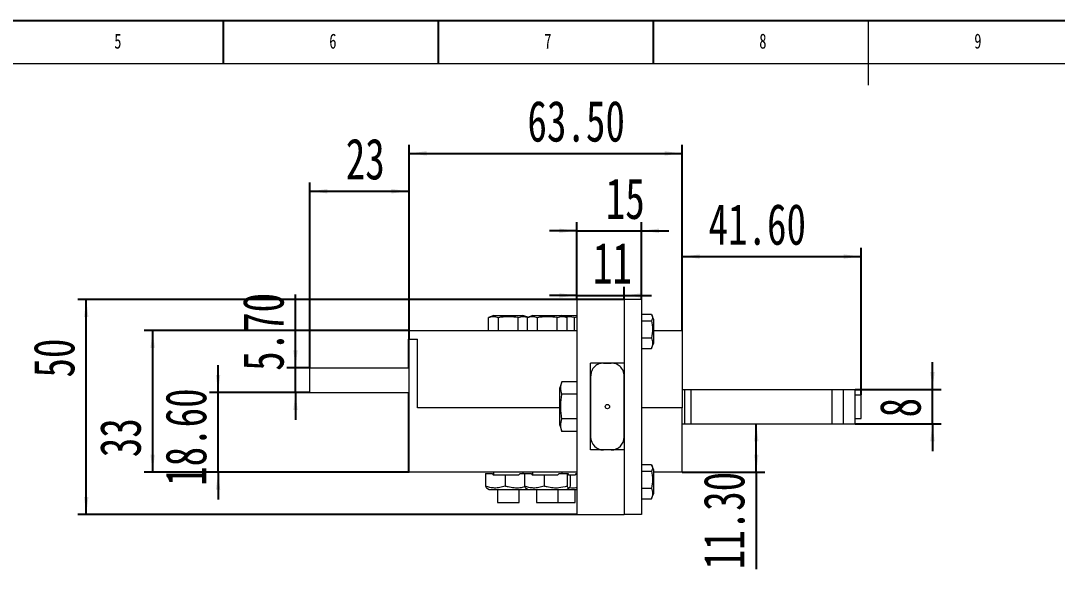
# Model space of a CAD drawing. Header units: millimetres. Extents: x 0 to 841, y 0 to 594.
# Drawn here: x 231 to 472, y 466.4 to 594 of the extents above; entities that cross this region are included whole.
import ezdxf

# ---------------------------------------------------------------- set-up
doc = ezdxf.new("R2010")
doc.units = ezdxf.units.MM
doc.layers.add('10', color=7, linetype='Continuous')
doc.layers.add('5', color=7, linetype='Continuous')
doc.styles.add('SLDTEXTSTYLE4', font='TXT', dxfattribs={"width": 0.7})
doc.dimstyles.new('SLDDIMSTYLE0', dxfattribs={"dimtxt": 10.15752, "dimasz": 4.08, "dimexe": 0, "dimexo": 0.0625, "dimgap": 2.53938, "dimtad": 2, "dimrnd": 1e-09, "dimzin": 12, "dimdsep": 46, "dimtxsty": 'SLDTEXTSTYLE4', "dimsah": 1, "dimcen": 0.09, "dimadec": 0, "dimazin": 3, "dimtfac": 1, "dimtofl": 0, "dimtmove": 0, "dimatfit": 3, "dimfxl": 1, "dimfrac": 2, "dimtolj": 1, "dimtzin": 12, "dimarcsym": 0})
doc.dimstyles.new('SLDDIMSTYLE10', dxfattribs={"dimtxt": 10.15752, "dimasz": 4.08, "dimexe": 0, "dimexo": 0.0625, "dimgap": 2.53938, "dimtad": 2, "dimrnd": 1e-09, "dimzin": 4, "dimdsep": 46, "dimtxsty": 'SLDTEXTSTYLE4', "dimsah": 1, "dimcen": 0.09, "dimadec": 0, "dimazin": 1, "dimtfac": 1, "dimtmove": 0, "dimatfit": 0, "dimfxl": 1, "dimfrac": 2, "dimtolj": 1, "dimtzin": 12, "dimarcsym": 0})
doc.dimstyles.new('SLDDIMSTYLE4', dxfattribs={"dimtxt": 10.15752, "dimasz": 4.08, "dimexe": 0, "dimexo": 0.0625, "dimgap": 2.53938, "dimtad": 2, "dimrnd": 1e-09, "dimzin": 4, "dimdsep": 46, "dimtxsty": 'SLDTEXTSTYLE4', "dimsah": 1, "dimcen": 0.09, "dimadec": 0, "dimazin": 1, "dimtfac": 1, "dimtofl": 0, "dimtmove": 0, "dimatfit": 3, "dimfxl": 1, "dimfrac": 2, "dimtolj": 1, "dimtzin": 12, "dimarcsym": 0})
doc.dimstyles.new('SLDDIMSTYLE7', dxfattribs={"dimtxt": 10.15752, "dimasz": 4.08, "dimexe": 0, "dimexo": 0.0625, "dimgap": 2.53938, "dimtad": 2, "dimrnd": 1e-09, "dimzin": 12, "dimdsep": 46, "dimtxsty": 'SLDTEXTSTYLE4', "dimsah": 1, "dimcen": 0.09, "dimadec": 0, "dimazin": 3, "dimtfac": 1, "dimtmove": 0, "dimatfit": 0, "dimfxl": 1, "dimfrac": 2, "dimtolj": 1, "dimtzin": 12, "dimarcsym": 0})

# ---------------------------------------------------------------- blocks, each defined once
blk = doc.blocks.new('_D_22')
at = {"layer": '10'}
for p, q in [((276.86, 507.52), (276.86, 513.87)), ((298.2, 507.52), (274.86, 507.52)), ((276.86, 488.94), (276.86, 507.52)), ((321.26, 488.94), (274.86, 488.94)), ((276.86, 488.94), (276.86, 482.59))]:
    blk.add_line(p, q, dxfattribs=at)
for points in [[(276.86, 507.52), (277.36, 511.6), (276.35, 511.6)], [(276.86, 488.94), (276.35, 484.86), (277.36, 484.86)]]:
    blk.add_solid(points, dxfattribs=at)
at = {"layer": '10', "insert": (264.58, 485.77), "char_height": 9.525, "attachment_point": 1, "rotation": 90, "style": 'SLDTEXTSTYLE4'}
blk.add_mtext('18.60', dxfattribs=at)
blk = doc.blocks.new('_D_23')
at = {"layer": '10'}
for p, q in [((402.01, 488.94), (402.01, 500.22)), ((384.79, 488.94), (404.01, 488.94)), ((402.01, 488.94), (402.01, 466.36))]:
    blk.add_line(p, q, dxfattribs=at)
for points in [[(402.01, 500.22), (401.5, 496.14), (402.52, 496.14)], [(402.01, 488.94), (402.52, 493.02), (401.5, 493.02)]]:
    blk.add_solid(points, dxfattribs=at)
at = {"layer": '10', "insert": (389.73, 466.36), "char_height": 9.525, "attachment_point": 1, "rotation": 90, "style": 'SLDTEXTSTYLE4'}
blk.add_mtext('11.30', dxfattribs=at)
blk = doc.blocks.new('_D_24')
at = {"layer": '10'}
for p, q in [((298.2, 513.22), (298.2, 556.32)), ((321.26, 521.94), (321.26, 556.32)), ((298.2, 554.32), (321.26, 554.32))]:
    blk.add_line(p, q, dxfattribs=at)
for points in [[(298.2, 554.32), (302.28, 553.81), (302.28, 554.83)], [(321.26, 554.32), (317.18, 554.83), (317.18, 553.81)]]:
    blk.add_solid(points, dxfattribs=at)
at = {"layer": '10', "insert": (306.54, 566.6), "char_height": 9.525, "attachment_point": 1, "style": 'SLDTEXTSTYLE4'}
blk.add_mtext('23', dxfattribs=at)
blk = doc.blocks.new('_D_25')
at = {"layer": '10'}
for p, q in [((321.26, 519.94), (321.26, 565.12)), ((384.79, 521.94), (384.79, 565.12)), ((321.26, 563.12), (384.79, 563.12))]:
    blk.add_line(p, q, dxfattribs=at)
for points in [[(321.26, 563.12), (325.34, 562.62), (325.34, 563.63)], [(384.79, 563.12), (380.71, 563.63), (380.71, 562.62)]]:
    blk.add_solid(points, dxfattribs=at)
at = {"layer": '10', "insert": (348.79, 575.4), "char_height": 9.525, "attachment_point": 1, "style": 'SLDTEXTSTYLE4'}
blk.add_mtext('63.50', dxfattribs=at)
blk = doc.blocks.new('_D_26')
at = {"layer": '10'}
for p, q in [((384.79, 521.94), (384.79, 541.12)), ((426.39, 506.97), (426.39, 541.12)), ((384.79, 539.12), (426.39, 539.12))]:
    blk.add_line(p, q, dxfattribs=at)
for points in [[(384.79, 539.12), (388.87, 538.62), (388.87, 539.63)], [(426.39, 539.12), (422.31, 539.63), (422.31, 538.62)]]:
    blk.add_solid(points, dxfattribs=at)
at = {"layer": '10', "insert": (390.9, 551.4), "char_height": 9.525, "attachment_point": 1, "style": 'SLDTEXTSTYLE4'}
blk.add_mtext('41.60', dxfattribs=at)
blk = doc.blocks.new('_D_27')
at = {"layer": '10'}
for p, q in [((360.3, 529.12), (360.3, 532.08)), ((371.3, 529.12), (371.3, 532.08)), ((360.3, 530.08), (353.95, 530.08)), ((360.3, 530.08), (371.3, 530.08)), ((371.3, 530.08), (377.65, 530.08))]:
    blk.add_line(p, q, dxfattribs=at)
for points in [[(360.3, 530.08), (356.22, 530.59), (356.22, 529.57)], [(371.3, 530.08), (375.38, 529.57), (375.38, 530.59)]]:
    blk.add_solid(points, dxfattribs=at)
at = {"layer": '10', "insert": (364.03, 542.36), "char_height": 9.525, "attachment_point": 1, "style": 'SLDTEXTSTYLE4'}
blk.add_mtext('11', dxfattribs=at)
blk = doc.blocks.new('_D_28')
at = {"layer": '10'}
for p, q in [((360.3, 545.12), (353.95, 545.12)), ((360.3, 529.12), (360.3, 547.12)), ((360.3, 545.12), (375.3, 545.12)), ((375.3, 529.12), (375.3, 547.12)), ((375.3, 545.12), (381.65, 545.12))]:
    blk.add_line(p, q, dxfattribs=at)
for points in [[(360.3, 545.12), (356.22, 545.63), (356.22, 544.62)], [(375.3, 545.12), (379.38, 544.62), (379.38, 545.63)]]:
    blk.add_solid(points, dxfattribs=at)
at = {"layer": '10', "insert": (367, 557.4), "char_height": 9.525, "attachment_point": 1, "style": 'SLDTEXTSTYLE4'}
blk.add_mtext('15', dxfattribs=at)
blk = doc.blocks.new('_D_29')
at = {"layer": '10'}
for p, q in [((442.99, 508.22), (442.99, 514.57)), ((425.04, 508.22), (444.99, 508.22)), ((442.99, 500.22), (442.99, 508.22)), ((425.04, 500.22), (444.99, 500.22)), ((442.99, 500.22), (442.99, 493.87))]:
    blk.add_line(p, q, dxfattribs=at)
for points in [[(442.99, 508.22), (443.5, 512.3), (442.48, 512.3)], [(442.99, 500.22), (442.48, 496.14), (443.5, 496.14)]]:
    blk.add_solid(points, dxfattribs=at)
at = {"layer": '10', "insert": (430.71, 501.7), "char_height": 9.53, "attachment_point": 1, "rotation": 90, "style": 'SLDTEXTSTYLE4'}
blk.add_mtext('8', dxfattribs=at)
blk = doc.blocks.new('_D_30')
at = {"layer": '10'}
for p, q in [((294.86, 513.22), (294.86, 530.31)), ((298.2, 513.22), (292.86, 513.22)), ((294.86, 507.52), (294.86, 513.22)), ((298.2, 507.52), (292.86, 507.52)), ((294.86, 507.52), (294.86, 501.17))]:
    blk.add_line(p, q, dxfattribs=at)
for points in [[(294.86, 513.22), (295.36, 517.3), (294.35, 517.3)], [(294.86, 507.52), (294.35, 503.44), (295.36, 503.44)]]:
    blk.add_solid(points, dxfattribs=at)
at = {"layer": '10', "insert": (282.58, 512.53), "char_height": 9.525, "attachment_point": 1, "rotation": 90, "style": 'SLDTEXTSTYLE4'}
blk.add_mtext('5.70', dxfattribs=at)
blk = doc.blocks.new('_D_31')
at = {"layer": '10'}
for p, q in [((321.26, 521.94), (259.64, 521.94)), ((261.64, 521.94), (261.64, 488.94)), ((321.26, 488.94), (259.64, 488.94))]:
    blk.add_line(p, q, dxfattribs=at)
for points in [[(261.64, 521.94), (261.13, 517.86), (262.14, 517.86)], [(261.64, 488.94), (262.14, 493.02), (261.13, 493.02)]]:
    blk.add_solid(points, dxfattribs=at)
at = {"layer": '10', "insert": (249.36, 492.44), "char_height": 9.525, "attachment_point": 1, "rotation": 90, "style": 'SLDTEXTSTYLE4'}
blk.add_mtext('33', dxfattribs=at)
blk = doc.blocks.new('_D_32')
at = {"layer": '10'}
for p, q in [((371.3, 529.12), (244.2, 529.12)), ((246.2, 479.12), (246.2, 529.12)), ((360.3, 479.12), (244.2, 479.12))]:
    blk.add_line(p, q, dxfattribs=at)
for points in [[(246.2, 529.12), (245.69, 525.04), (246.7, 525.04)], [(246.2, 479.12), (246.7, 483.2), (245.69, 483.2)]]:
    blk.add_solid(points, dxfattribs=at)
at = {"layer": '10', "insert": (233.92, 510.97), "char_height": 9.525, "attachment_point": 1, "rotation": 90, "style": 'SLDTEXTSTYLE4'}
blk.add_mtext('50', dxfattribs=at)

msp = doc.modelspace()

# ---------------------------------------------------------------- linework, layer by layer
at = {"color": 7, "linetype": 'Continuous', "lineweight": 15}
for p, q in [((360.29637, 529.12307), (371.29637, 529.12307)), ((360.29637, 529.12307), (360.29637, 479.12307)), ((375.29637, 529.12307), (371.29637, 529.12307)), ((371.29637, 529.12307), (371.29637, 479.12307)), ((371.29637, 529.12307), (371.29637, 514.35545)), ((375.29637, 529.12307), (375.29637, 479.12307)), ((375.29637, 525.74566), (377.66272, 525.74566)), ((378.09637, 524.58926), (377.75535, 525.52622)), ((341.00635, 525.43556), (339.73755, 524.97375)), ((339.73755, 521.93556), (339.73755, 524.97375)), ((341.00635, 525.43556), (347.70635, 525.43556)), ((342.04695, 521.93556), (342.04695, 524.97375)), ((346.66575, 521.93556), (346.66575, 524.97375)), ((348.88987, 525.00479), (347.70635, 525.43556)), ((350.07339, 525.43556), (348.80459, 524.97375)), ((348.80459, 521.93556), (348.80459, 524.97375)), ((350.07339, 525.43556), (356.77339, 525.43556)), ((351.11399, 521.93556), (351.11399, 524.97375)), ((355.73279, 521.93556), (355.73279, 524.97375)), ((358.04219, 524.97375), (356.77339, 525.43556)), ((356.77339, 525.43556), (360.29637, 525.43556)), ((358.04219, 521.93556), (358.04219, 524.97375)), ((359.7002, 524.97375), (360.29637, 525.0921)), ((359.7002, 521.93556), (359.7002, 524.97375)), ((375.29637, 524.20243), (377.66272, 524.20243)), ((378.09637, 524.58926), (378.09637, 518.88926)), ((321.16249, 521.93556), (321.16249, 519.93556)), ((321.16249, 521.93556), (321.25955, 521.93556)), ((321.25955, 521.93556), (321.25955, 519.93556)), ((321.25955, 521.93556), (360.29637, 521.93556)), ((378.09637, 521.93556), (384.79086, 521.93556)), ((384.79086, 521.93556), (384.79086, 503.93556)), ((321.16249, 519.93556), (321.18179, 519.93556)), ((321.16249, 513.21921), (321.16249, 519.93556)), ((321.18179, 513.53556), (321.18179, 519.93556)), ((321.18179, 519.93556), (321.18179, 513.21921)), ((321.2298, 519.93556), (321.25955, 519.93556)), ((321.2298, 513.53556), (321.2298, 519.93556)), ((321.2298, 519.93556), (321.2298, 507.23556)), ((321.25955, 519.93556), (323.25955, 519.93556)), ((321.25955, 488.93556), (321.25955, 519.93556)), ((323.25955, 503.93556), (323.25955, 519.93556)), ((375.29637, 520.19603), (377.66272, 520.19603)), ((377.75535, 517.9523), (378.09637, 518.88926)), ((375.29637, 517.73286), (377.66272, 517.73286)), ((321.2298, 513.53556), (321.18179, 513.53556)), ((371.29637, 514.35545), (363.49637, 514.35545)), ((363.49637, 494.12307), (363.49637, 514.35545)), ((366.49637, 514.35545), (368.29637, 514.35545)), ((298.19637, 507.52348), (298.19637, 513.21921)), ((298.19637, 513.21921), (321.2298, 513.21921)), ((363.49637, 511.31535), (363.49637, 497.12307)), ((371.29637, 497.12307), (371.29637, 511.31535)), ((356.81448, 509.99271), (356.29637, 508.56921)), ((360.29637, 509.99271), (356.81448, 509.99271)), ((298.19637, 507.52348), (321.2298, 507.52348)), ((321.16249, 488.93556), (321.16249, 507.52348)), ((321.18179, 507.52348), (321.18179, 507.23556)), ((321.18179, 507.23556), (321.2298, 507.23556)), ((356.29637, 499.86921), (356.29637, 508.56921)), ((360.29637, 507.10596), (356.81448, 507.10596)), ((384.79086, 508.21921), (385.31499, 508.21921)), ((385.31499, 508.21921), (385.31499, 500.21921)), ((385.31499, 508.21921), (386.8109, 508.21921)), ((386.8109, 508.21921), (386.8109, 500.21921)), ((386.8109, 508.21921), (419.61248, 508.21921)), ((419.61248, 508.21921), (419.61248, 500.21921)), ((419.61248, 508.21921), (422.2016, 508.21921)), ((422.2016, 508.21921), (422.2016, 500.21921)), ((422.2016, 508.21921), (425.03789, 508.21921)), ((425.03789, 500.21921), (425.03789, 508.21921)), ((425.03789, 506.96921), (426.39483, 506.96921)), ((426.39483, 501.46921), (426.39483, 506.96921)), ((356.29637, 503.93556), (323.25955, 503.93556)), ((384.79086, 503.93556), (375.29637, 503.93556)), ((384.79086, 488.93556), (384.79086, 503.93556)), ((425.03789, 501.46921), (426.39483, 501.46921)), ((356.29637, 499.86921), (356.81448, 498.44571)), ((360.29637, 501.33246), (356.81448, 501.33246)), ((384.79086, 500.21921), (385.31499, 500.21921)), ((385.31499, 500.21921), (386.8109, 500.21921)), ((386.8109, 500.21921), (419.61248, 500.21921)), ((419.61248, 500.21921), (422.2016, 500.21921)), ((422.2016, 500.21921), (425.03789, 500.21921)), ((360.29637, 498.44571), (356.81448, 498.44571)), ((371.29637, 494.12307), (363.49637, 494.12307)), ((368.29637, 494.12307), (366.49637, 494.12307)), ((371.29637, 494.12307), (371.29637, 479.12307)), ((375.29637, 490.74566), (377.66272, 490.74566)), ((378.09637, 489.58926), (377.75535, 490.52622)), ((378.09637, 489.58926), (378.09637, 483.88926)), ((321.25955, 488.93556), (321.16249, 488.93556)), ((360.29637, 488.93556), (321.25955, 488.93556)), ((339.0232, 488.63556), (339.0232, 485.70546)), ((339.0232, 488.63556), (340.61039, 488.63556)), ((340.61039, 488.63556), (340.90644, 488.23556)), ((340.87635, 488.93556), (340.87635, 488.27621)), ((343.60502, 488.23556), (340.90644, 488.23556)), ((343.60502, 488.23556), (343.60502, 485.70546)), ((346.74612, 488.23556), (343.60502, 488.23556)), ((347.09071, 488.63556), (346.74612, 488.23556)), ((347.09071, 488.63556), (348.09024, 488.63556)), ((347.83635, 488.63556), (347.83635, 488.93556)), ((348.09024, 488.63556), (348.09024, 485.70546)), ((348.09024, 488.63556), (349.67743, 488.63556)), ((349.67743, 488.63556), (349.97348, 488.23556)), ((349.94339, 488.93556), (349.94339, 488.27621)), ((352.67206, 488.23556), (349.97348, 488.23556)), ((352.67206, 488.23556), (352.67206, 485.70546)), ((355.81316, 488.23556), (352.67206, 488.23556)), ((356.15775, 488.63556), (355.81316, 488.23556)), ((356.15775, 488.63556), (358.00521, 488.63556)), ((356.90339, 488.63556), (356.90339, 488.93556)), ((358.00521, 488.63556), (358.00521, 485.70546)), ((358.00521, 488.63556), (358.26548, 488.63556)), ((358.26548, 488.63556), (358.31402, 488.23556)), ((358.75654, 488.23556), (358.31402, 488.23556)), ((359.78057, 488.23556), (358.75654, 488.23556)), ((358.75654, 488.23556), (358.75654, 485.70546)), ((360.12516, 488.63556), (359.78057, 488.23556)), ((360.12516, 488.63556), (360.29637, 488.63556)), ((375.29637, 489.20243), (377.66272, 489.20243)), ((384.79086, 488.93556), (378.09637, 488.93556)), ((339.29839, 485.29234), (339.91635, 484.93556)), ((339.91635, 484.93556), (340.255, 484.93556)), ((340.255, 484.93556), (348.79635, 484.93556)), ((341.85635, 484.93556), (341.85635, 481.93556)), ((346.85635, 481.93556), (346.85635, 484.93556)), ((348.36543, 485.29234), (348.98339, 484.93556)), ((348.79635, 484.93556), (348.88987, 484.98955)), ((348.98339, 484.93556), (349.32204, 484.93556)), ((349.32204, 484.93556), (357.86339, 484.93556)), ((350.92339, 484.93556), (350.92339, 481.93556)), ((355.92339, 481.93556), (355.92339, 484.93556)), ((357.86339, 484.93556), (358.48135, 485.29234)), ((357.86339, 484.93556), (360.29637, 484.93556)), ((359.8908, 481.93556), (359.8908, 484.93556)), ((375.29637, 485.19603), (377.66272, 485.19603)), ((375.29637, 482.73286), (377.66272, 482.73286)), ((377.75535, 482.9523), (378.09637, 483.88926)), ((341.85635, 481.93556), (346.85635, 481.93556)), ((350.92339, 481.93556), (355.92339, 481.93556)), ((355.92339, 481.93556), (359.8908, 481.93556)), ((360.29637, 479.12307), (371.29637, 479.12307)), ((375.29637, 479.12307), (371.29637, 479.12307))]:
    msp.add_line(p, q, dxfattribs=at)
msp.add_circle((367.39637, 504.21921), 0.5, dxfattribs=at)
for centre, start, end in [((366.49637, 497.12307), 180, 270), ((368.29637, 497.12307), 270, 0)]:
    msp.add_arc(centre, 3, start, end, dxfattribs=at)
for points, knots in [([(377.66272, 525.74566), (377.66538, 525.74004), (377.77018, 525.51898), (377.91024, 525.0706), (377.82199, 524.55722), (377.69263, 524.26905), (377.66272, 524.20243)], [0, 0, 0, 0, 0.01103593, 0.434516898, 0.86926508, 1, 1, 1, 1]), ([(339.73755, 524.97375), (340.11559, 525.08503), (340.88519, 525.31157), (341.65518, 525.08767), (342.04695, 524.97375)], [0, 0, 0, 0, 0.491212259, 1, 1, 1, 1]), ([(342.04695, 524.97375), (342.24555, 525.0078), (343.08966, 525.1525), (344.62487, 525.25733), (345.96843, 525.09995), (346.64847, 524.97688), (346.66575, 524.97375)], [0, 0, 0, 0, 0.130213949, 0.553433494, 0.988654975, 1, 1, 1, 1]), ([(346.66575, 524.97375), (347.04379, 525.08687), (347.77616, 525.30602), (348.5089, 525.09652), (348.86341, 524.99516)], [0, 0, 0, 0, 0.516184531, 1, 1, 1, 1]), ([(348.80459, 524.97375), (349.18263, 525.08503), (349.95223, 525.31157), (350.72223, 525.08767), (351.11399, 524.97375)], [0, 0, 0, 0, 0.491212605, 1, 1, 1, 1]), ([(351.11399, 524.97375), (351.31259, 525.0078), (352.1567, 525.1525), (353.69192, 525.25733), (355.03548, 525.09995), (355.71552, 524.97688), (355.73279, 524.97375)], [0, 0, 0, 0, 0.130213975, 0.553433403, 0.98865517, 1, 1, 1, 1]), ([(355.73279, 524.97375), (356.11083, 525.08503), (356.88044, 525.31157), (357.65043, 525.08767), (358.04219, 524.97375)], [0, 0, 0, 0, 0.491212013, 1, 1, 1, 1]), ([(357.46208, 525.1849), (357.52105, 525.18907), (358.25214, 525.2408), (359.0029, 525.09952), (359.68293, 524.97687), (359.7002, 524.97375)], [0, 0, 0, 0, 0.078767747, 0.976596485, 1, 1, 1, 1]), ([(377.66272, 524.20243), (377.76009, 523.5466), (377.95831, 522.21147), (377.7624, 520.87567), (377.66272, 520.19603)], [0, 0, 0, 0, 0.491212781, 1, 1, 1, 1]), ([(377.66272, 520.19603), (377.76009, 519.79282), (377.95831, 518.97197), (377.7624, 518.15071), (377.66272, 517.73286)], [0, 0, 0, 0, 0.4912123828, 1, 1, 1, 1]), ([(377.66272, 517.73286), (377.69915, 517.79923), (377.7388, 517.87147), (377.75027, 517.94493), (377.7512, 517.95089)], [0, 0, 0, 0, 0.918859815, 1, 1, 1, 1]), ([(366.49637, 514.35545), (366.19986, 514.32924), (365.57133, 514.27368), (364.69851, 513.81425), (364.0788, 513.17714), (363.65206, 512.39432), (363.50524, 511.78195), (363.49754, 511.37705), (363.49637, 511.31535)], [0, 0, 0, 0, 0.187614762, 0.397699127, 0.60980953, 0.742806918, 0.960814586, 1, 1, 1, 1]), ([(371.29637, 511.31535), (371.28627, 511.50291), (371.26436, 511.90947), (371.04156, 512.62957), (370.55392, 513.40565), (369.73855, 514.04469), (368.9364, 514.32558), (368.44773, 514.34839), (368.29637, 514.35545)], [0, 0, 0, 0, 0.1188930392, 0.2577256435, 0.4737805642, 0.6899142637, 0.9039560108, 1, 1, 1, 1]), ([(356.81448, 507.10596), (356.67539, 507.57851), (356.39221, 508.54052), (356.67209, 509.50301), (356.81448, 509.99271)], [0, 0, 0, 0, 0.491212223, 1, 1, 1, 1]), ([(356.81448, 501.33246), (356.77215, 501.57932), (356.59141, 502.63333), (356.45987, 504.55146), (356.65641, 506.23238), (356.81043, 507.08354), (356.81448, 507.10596)], [0, 0, 0, 0, 0.129484997, 0.552847616, 0.988222671, 1, 1, 1, 1]), ([(356.81448, 498.44571), (356.67539, 498.91826), (356.39221, 499.88027), (356.67209, 500.84276), (356.81448, 501.33246)], [0, 0, 0, 0, 0.491212243, 1, 1, 1, 1]), ([(377.66272, 490.74566), (377.66538, 490.74004), (377.77018, 490.51897), (377.91024, 490.0706), (377.82199, 489.55723), (377.69263, 489.26905), (377.66272, 489.20243)], [0, 0, 0, 0, 0.011036016, 0.434516898, 0.869264994, 1, 1, 1, 1]), ([(377.66272, 489.20243), (377.76009, 488.5466), (377.95831, 487.21147), (377.7624, 485.87567), (377.66272, 485.19603)], [0, 0, 0, 0, 0.491212781, 1, 1, 1, 1]), ([(339.0232, 485.70546), (339.08828, 485.56533), (339.1836, 485.36012), (339.28217, 485.32845), (339.31343, 485.3184)], [0, 0, 0, 0, 0.682855628, 1, 1, 1, 1]), ([(343.60502, 485.70546), (343.20736, 485.57647), (342.40342, 485.31571), (341.21225, 485.2203), (340.07356, 485.36032), (339.37545, 485.58971), (339.0232, 485.70546)], [0, 0, 0, 0, 0.264598918, 0.534935268, 0.765336567, 1, 1, 1, 1]), ([(348.18359, 485.54442), (347.79898, 485.44589), (346.97645, 485.23517), (345.66188, 485.24936), (344.51923, 485.43584), (343.83975, 485.63623), (343.60502, 485.70546)], [0, 0, 0, 0, 0.254777998, 0.544864173, 0.842767053, 1, 1, 1, 1]), ([(352.67206, 485.70546), (352.2744, 485.57647), (351.47046, 485.31571), (350.27929, 485.2203), (349.1406, 485.36032), (348.44249, 485.58971), (348.09024, 485.70546)], [0, 0, 0, 0, 0.264598586, 0.534935177, 0.76533696, 1, 1, 1, 1]), ([(348.09024, 485.70546), (348.15533, 485.56533), (348.25064, 485.36012), (348.34922, 485.32845), (348.38048, 485.3184)], [0, 0, 0, 0, 0.682855628, 1, 1, 1, 1]), ([(358.00521, 485.70546), (357.37117, 485.53639), (356.29977, 485.25069), (354.72946, 485.24504), (353.58621, 485.43636), (352.90678, 485.63636), (352.67206, 485.70546)], [0, 0, 0, 0, 0.360740503, 0.60957961, 0.865123852, 1, 1, 1, 1]), ([(358.75654, 485.70546), (358.69133, 485.57647), (358.5595, 485.31571), (358.36417, 485.2203), (358.17745, 485.36032), (358.06297, 485.58971), (358.00521, 485.70546)], [0, 0, 0, 0, 0.264599007, 0.534934932, 0.765336708, 1, 1, 1, 1]), ([(360.29637, 485.34773), (360.21716, 485.32983), (359.69874, 485.2127), (359.05548, 485.21937), (358.51413, 485.31431), (358.41536, 485.33163)], [0, 0, 0, 0, 0.128490144, 0.840985629, 1, 1, 1, 1]), ([(377.66272, 485.19603), (377.76009, 484.79282), (377.95831, 483.97197), (377.7624, 483.15071), (377.66272, 482.73286)], [0, 0, 0, 0, 0.491212451, 1, 1, 1, 1]), ([(377.66272, 482.73286), (377.69915, 482.79923), (377.7388, 482.87147), (377.75027, 482.94493), (377.7512, 482.95089)], [0, 0, 0, 0, 0.918859152, 1, 1, 1, 1])]:
    msp.add_open_spline(points, degree=3, knots=knots, dxfattribs=at)
at = {"layer": '5', "color": 7}
msp.add_line((841, 594), (0, 594), dxfattribs=at)
at = {"layer": '5'}
for p, q in [((278, 594), (278, 584)), ((328, 594), (328, 584)), ((378, 594), (378, 584))]:
    msp.add_line(p, q, dxfattribs=at)
at = {"layer": '5', "lineweight": 15}
msp.add_line((428, 594), (428, 579), dxfattribs=at)
at = {"layer": '5', "color": 7, "lineweight": 15}
msp.add_line((831, 584), (25, 584), dxfattribs=at)

# ---------------------------------------------------------------- texts
at = {"layer": '10', "char_height": 3.5, "attachment_point": 2, "style": 'SLDTEXTSTYLE4'}
for s, insert in [('5', (253.54444, 591.00876)), ('6', (303.54688, 591.00876)), ('7', (353.54688, 591.00876)), ('8', (403.54688, 591.00876)), ('9', (453.54688, 591.00876))]:
    msp.add_mtext(s, dxfattribs=dict(at, insert=insert))

# ---------------------------------------------------------------- dimensions: what is measured, and where the dimension line sits
at = {"layer": '10'}
for base, p1, p2, dimstyle, picture, middle in [((384.79086, 563.12307), (321.25955, 519.93556), (384.79086, 521.93556), 'SLDDIMSTYLE4', '_D_25', (359.90464, 563.12307)), ((321.25955, 554.31833), (298.19637, 513.21921), (321.25955, 521.93556), 'SLDDIMSTYLE0', '_D_24', (310.98128, 554.31833)), ((375.29637, 545.12307), (360.29637, 529.12307), (375.29637, 529.12307), 'SLDDIMSTYLE7', '_D_28', (371.44097, 545.12307)), ((426.39483, 539.12307), (384.79086, 521.93556), (426.39483, 506.96921), 'SLDDIMSTYLE4', '_D_26', (402.00901, 539.12307)), ((371.29637, 530.08102), (360.29637, 529.12307), (371.29637, 529.12307), 'SLDDIMSTYLE7', '_D_27', (368.47612, 530.08102))]:
    dim = msp.add_linear_dim(base=base, p1=p1, p2=p2, dimstyle=dimstyle, dxfattribs=at)
    dim.commit()
    dim.dimension.update_dxf_attribs({"geometry": picture, "text_midpoint": middle, "dimtype": 160})
for base, p1, p2, dimstyle, picture, middle in [((294.85616, 513.21921), (298.19637, 507.52348), (298.19637, 513.21921), 'SLDDIMSTYLE10', '_D_30', (294.85616, 521.42103)), ((246.19637, 529.12307), (360.29637, 479.12307), (371.29637, 529.12307), 'SLDDIMSTYLE0', '_D_32', (246.19637, 515.41532)), ((261.63614, 488.93556), (321.25955, 521.93556), (321.25955, 488.93556), 'SLDDIMSTYLE0', '_D_31', (261.63614, 496.88548)), ((276.85616, 507.52348), (321.25955, 488.93556), (298.19637, 507.52348), 'SLDDIMSTYLE10', '_D_22', (276.85616, 496.88548)), ((442.98898, 508.21921), (425.03789, 500.21921), (425.03789, 508.21921), 'SLDDIMSTYLE7', '_D_29', (442.98898, 503.9198)), ((402.00901, 500.21921), (384.79086, 488.93556), (379.23909, 500.21921), 'SLDDIMSTYLE4', '_D_23', (402.00901, 477.47078))]:
    dim = msp.add_linear_dim(base=base, p1=p1, p2=p2, angle=90, dimstyle=dimstyle, dxfattribs=at)
    dim.commit()
    dim.dimension.update_dxf_attribs({"geometry": picture, "text_midpoint": middle, "dimtype": 160})

doc.saveas('drawing.dxf')
